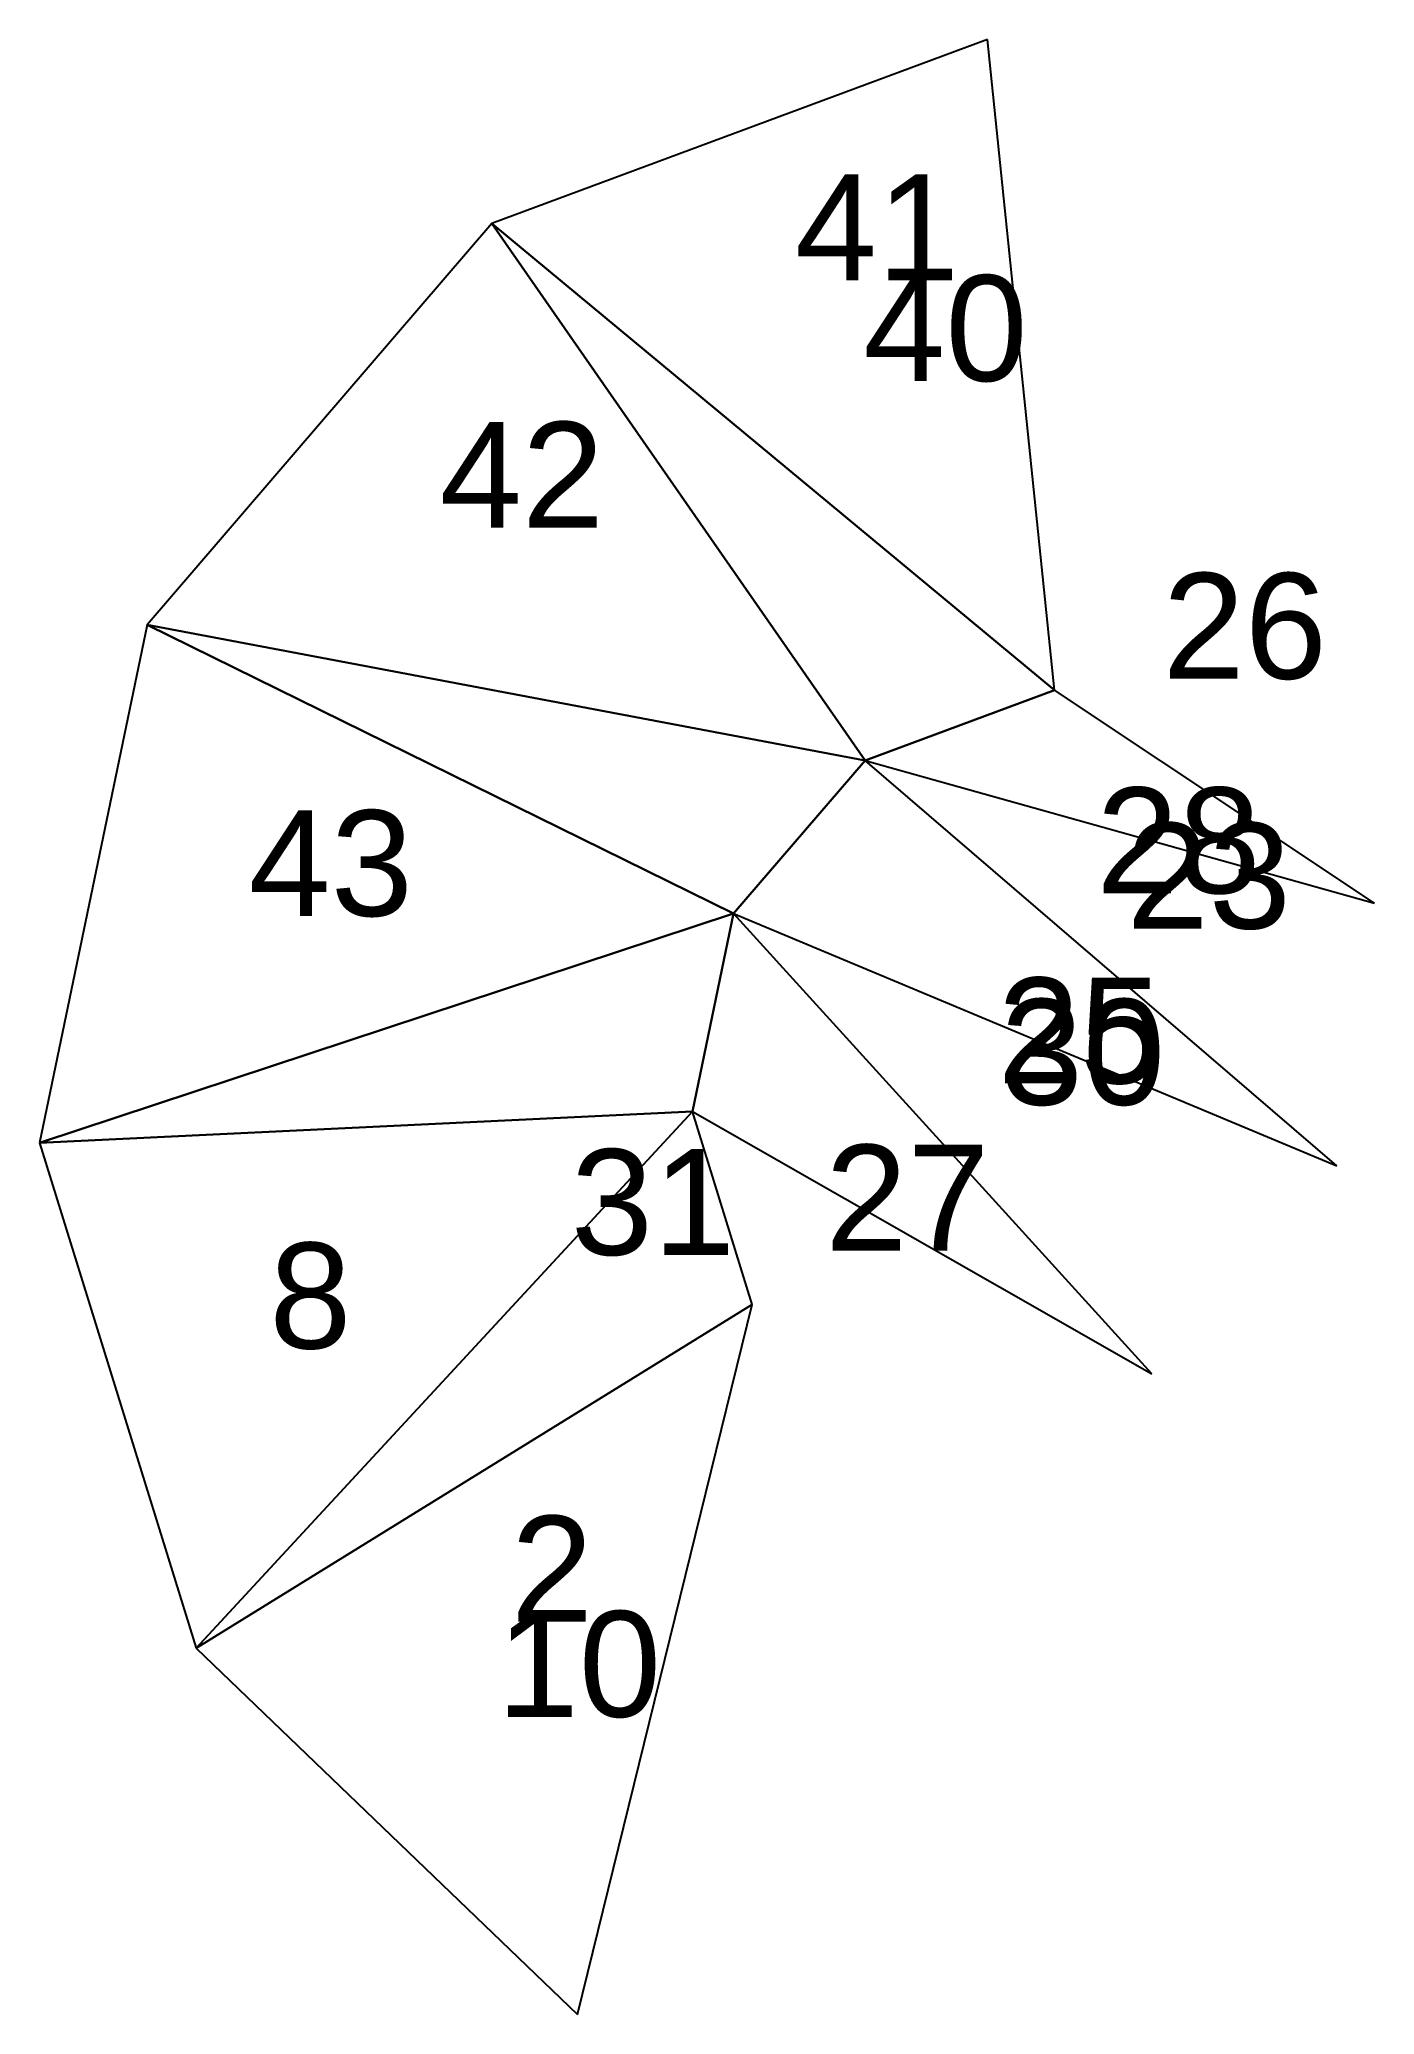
# Model space of a CAD drawing. Extents: x -16.5 to -3.9, y -11.3 to 7.4.
import ezdxf

# ---------------------------------------------------------------- set-up
doc = ezdxf.new("R2010")
doc.units = 0
doc.styles.get("Standard").update_dxf_attribs({"font": 'arial.ttf'})

msp = doc.modelspace()

# ---------------------------------------------------------------- linework, layer by layer
at = {"color": 0}
for p, q in [((-7.541, 7.359), (-12.229, 5.619)), ((-6.908, 1.211), (-7.541, 7.359)), ((-12.229, 5.619), (-15.488, 1.828)), ((-15.488, 1.828), (-16.505, -3.068)), ((-3.884, -0.802), (-6.908, 1.211)), ((-8.698, 0.546), (-3.884, -0.802)), ((-4.241, -3.285), (-8.698, 0.546)), ((-9.943, -0.902), (-4.241, -3.285)), ((-5.99, -5.251), (-9.943, -0.902)), ((-9.766, -4.596), (-10.332, -2.772)), ((-10.332, -2.772), (-5.99, -5.251)), ((-16.505, -3.068), (-15.024, -7.844)), ((-11.417, -11.306), (-9.766, -4.596)), ((-15.024, -7.844), (-11.417, -11.306))]:
    msp.add_line(p, q, dxfattribs=at)
at = {"color": 1}
for p, q in [((-12.229, 5.619), (-6.908, 1.211)), ((-12.229, 5.619), (-8.698, 0.546)), ((-6.908, 1.211), (-12.229, 5.619)), ((-8.698, 0.546), (-12.229, 5.619)), ((-15.488, 1.828), (-8.698, 0.546)), ((-15.488, 1.828), (-9.943, -0.902)), ((-8.698, 0.546), (-15.488, 1.828)), ((-9.943, -0.902), (-15.488, 1.828)), ((-8.698, 0.546), (-6.908, 1.211)), ((-6.908, 1.211), (-8.698, 0.546)), ((-9.943, -0.902), (-8.698, 0.546)), ((-8.698, 0.546), (-9.943, -0.902)), ((-16.505, -3.068), (-9.943, -0.902)), ((-9.943, -0.902), (-16.505, -3.068)), ((-10.332, -2.772), (-9.943, -0.902)), ((-9.943, -0.902), (-10.332, -2.772)), ((-16.505, -3.068), (-10.332, -2.772)), ((-10.332, -2.772), (-16.505, -3.068)), ((-15.024, -7.844), (-10.332, -2.772)), ((-10.332, -2.772), (-15.024, -7.844)), ((-15.024, -7.844), (-9.766, -4.596)), ((-9.766, -4.596), (-15.024, -7.844))]:
    msp.add_line(p, q, dxfattribs=at)

# ---------------------------------------------------------------- texts
for s, p in [('41', (-9.363, 5.083)), ('40', (-8.717, 4.131)), ('42', (-12.721, 2.745)), ('26', (-5.887, 1.317)), ('28', (-6.514, -0.71)), ('43', (-14.528, -0.925)), ('23', (-6.227, -1.044)), ('25', (-7.448, -2.507)), ('30', (-7.417, -2.709)), ('31', (-11.482, -4.128)), ('27', (-9.077, -4.086)), ('8', (-14.332, -5.012)), ('2', (-12.048, -7.593)), ('10', (-12.182, -8.493))]:
    msp.add_text(s, height=1).set_placement(p)

doc.saveas('drawing.dxf')
